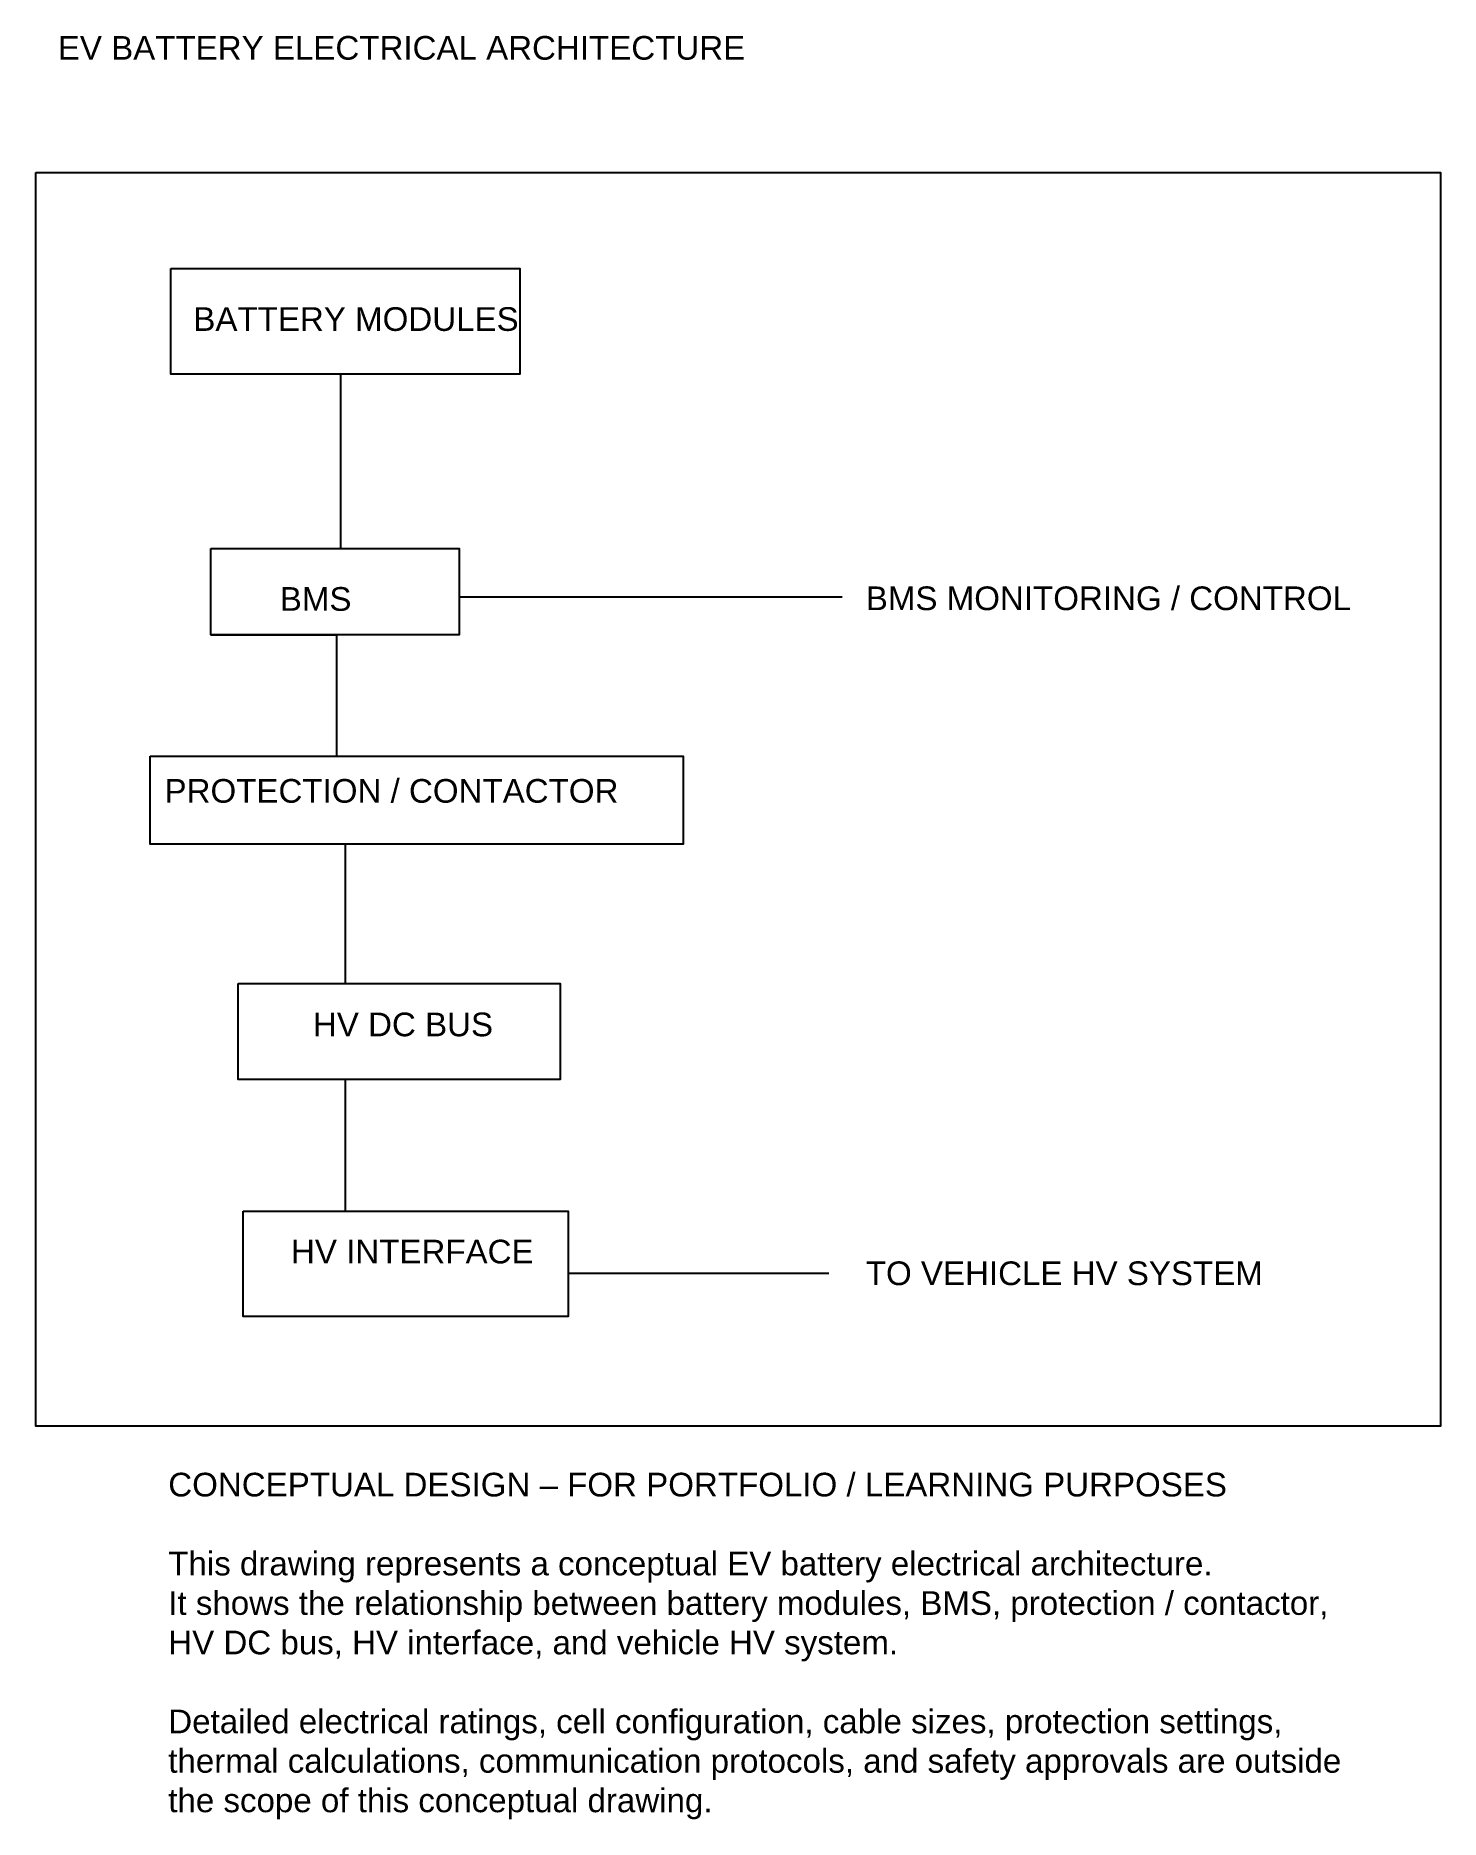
# Model space of a CAD drawing. Header units: millimetres. Extents: x 19.4 to 49.1, y -11.8 to 25.9.
import ezdxf

# ---------------------------------------------------------------- set-up
doc = ezdxf.new("R2010")
doc.units = ezdxf.units.MM
doc.header["$MEASUREMENT"] = 0
doc.styles.get("Standard").update_dxf_attribs({"font": 'arial.ttf'})

msp = doc.modelspace()

# ---------------------------------------------------------------- linework, layer by layer
for p, q in [((25.857, 18.738), (25.857, 15.057)), ((28.359, 14.036), (36.448, 14.036)), ((23.119, 13.233), (25.77, 13.233)), ((25.77, 13.233), (23.628, 13.233)), ((23.628, 13.233), (25.77, 13.233)), ((25.77, 13.233), (25.77, 10.665)), ((25.954, 8.807), (25.954, 5.869)), ((25.954, 3.842), (25.954, 1.063)), ((30.658, -0.253), (36.164, -0.253))]:
    msp.add_line(p, q)
for points in [[(19.418, 22.996), (49.077, 22.996), (49.077, -3.481), (19.418, -3.481)], [(22.274, 20.968), (29.644, 20.968), (29.644, 18.738), (22.274, 18.738)], [(23.119, 15.057), (28.359, 15.057), (28.359, 13.233), (23.119, 13.233)], [(21.835, 10.665), (33.092, 10.665), (33.092, 8.807), (21.835, 8.807)], [(23.694, 5.869), (30.489, 5.869), (30.489, 3.842), (23.694, 3.842)], [(23.796, 1.063), (30.658, 1.063), (30.658, -1.166), (23.796, -1.166)]]:
    msp.add_lwpolyline(points, close=True)

# ---------------------------------------------------------------- texts
for s, p in [('BATTERY MODULES ', (22.747, 19.649)), ('BMS', (24.573, 13.738)), ('BMS MONITORING / CONTROL', (36.946, 13.752)), ('PROTECTION / CONTACTOR', (22.139, 9.685)), ('     HV DC BUS', (24.302, 4.753)), ('HV INTERFACE', (24.809, -0.044)), ('TO VEHICLE HV SYSTEM', (36.946, -0.502))]:
    msp.add_text(s, height=0.5).set_placement(p)
at = {"insert": (19.886, 25.876), "char_height": 0.5, "attachment_point": 1}
msp.add_mtext('EV BATTERY ELECTRICAL ARCHITECTURE', dxfattribs=at)
at = {"insert": (22.218, -4.465), "char_height": 0.5, "attachment_point": 1}
msp.add_mtext_dynamic_manual_height_columns('CONCEPTUAL DESIGN – FOR PORTFOLIO / LEARNING PURPOSES\\P\\PThis drawing represents a conceptual EV battery electrical architecture.\\PIt shows the relationship between battery modules, BMS, protection / contactor,\\PHV DC bus, HV interface, and vehicle HV system.\\P\\PDetailed electrical ratings, cell configuration, cable sizes, protection settings,\\Pthermal calculations, communication protocols, and safety approvals are outside\\Pthe scope of this conceptual drawing.', width=29.52722, gutter_width=2.5, heights=[0], dxfattribs=at)

doc.saveas('drawing.dxf')
